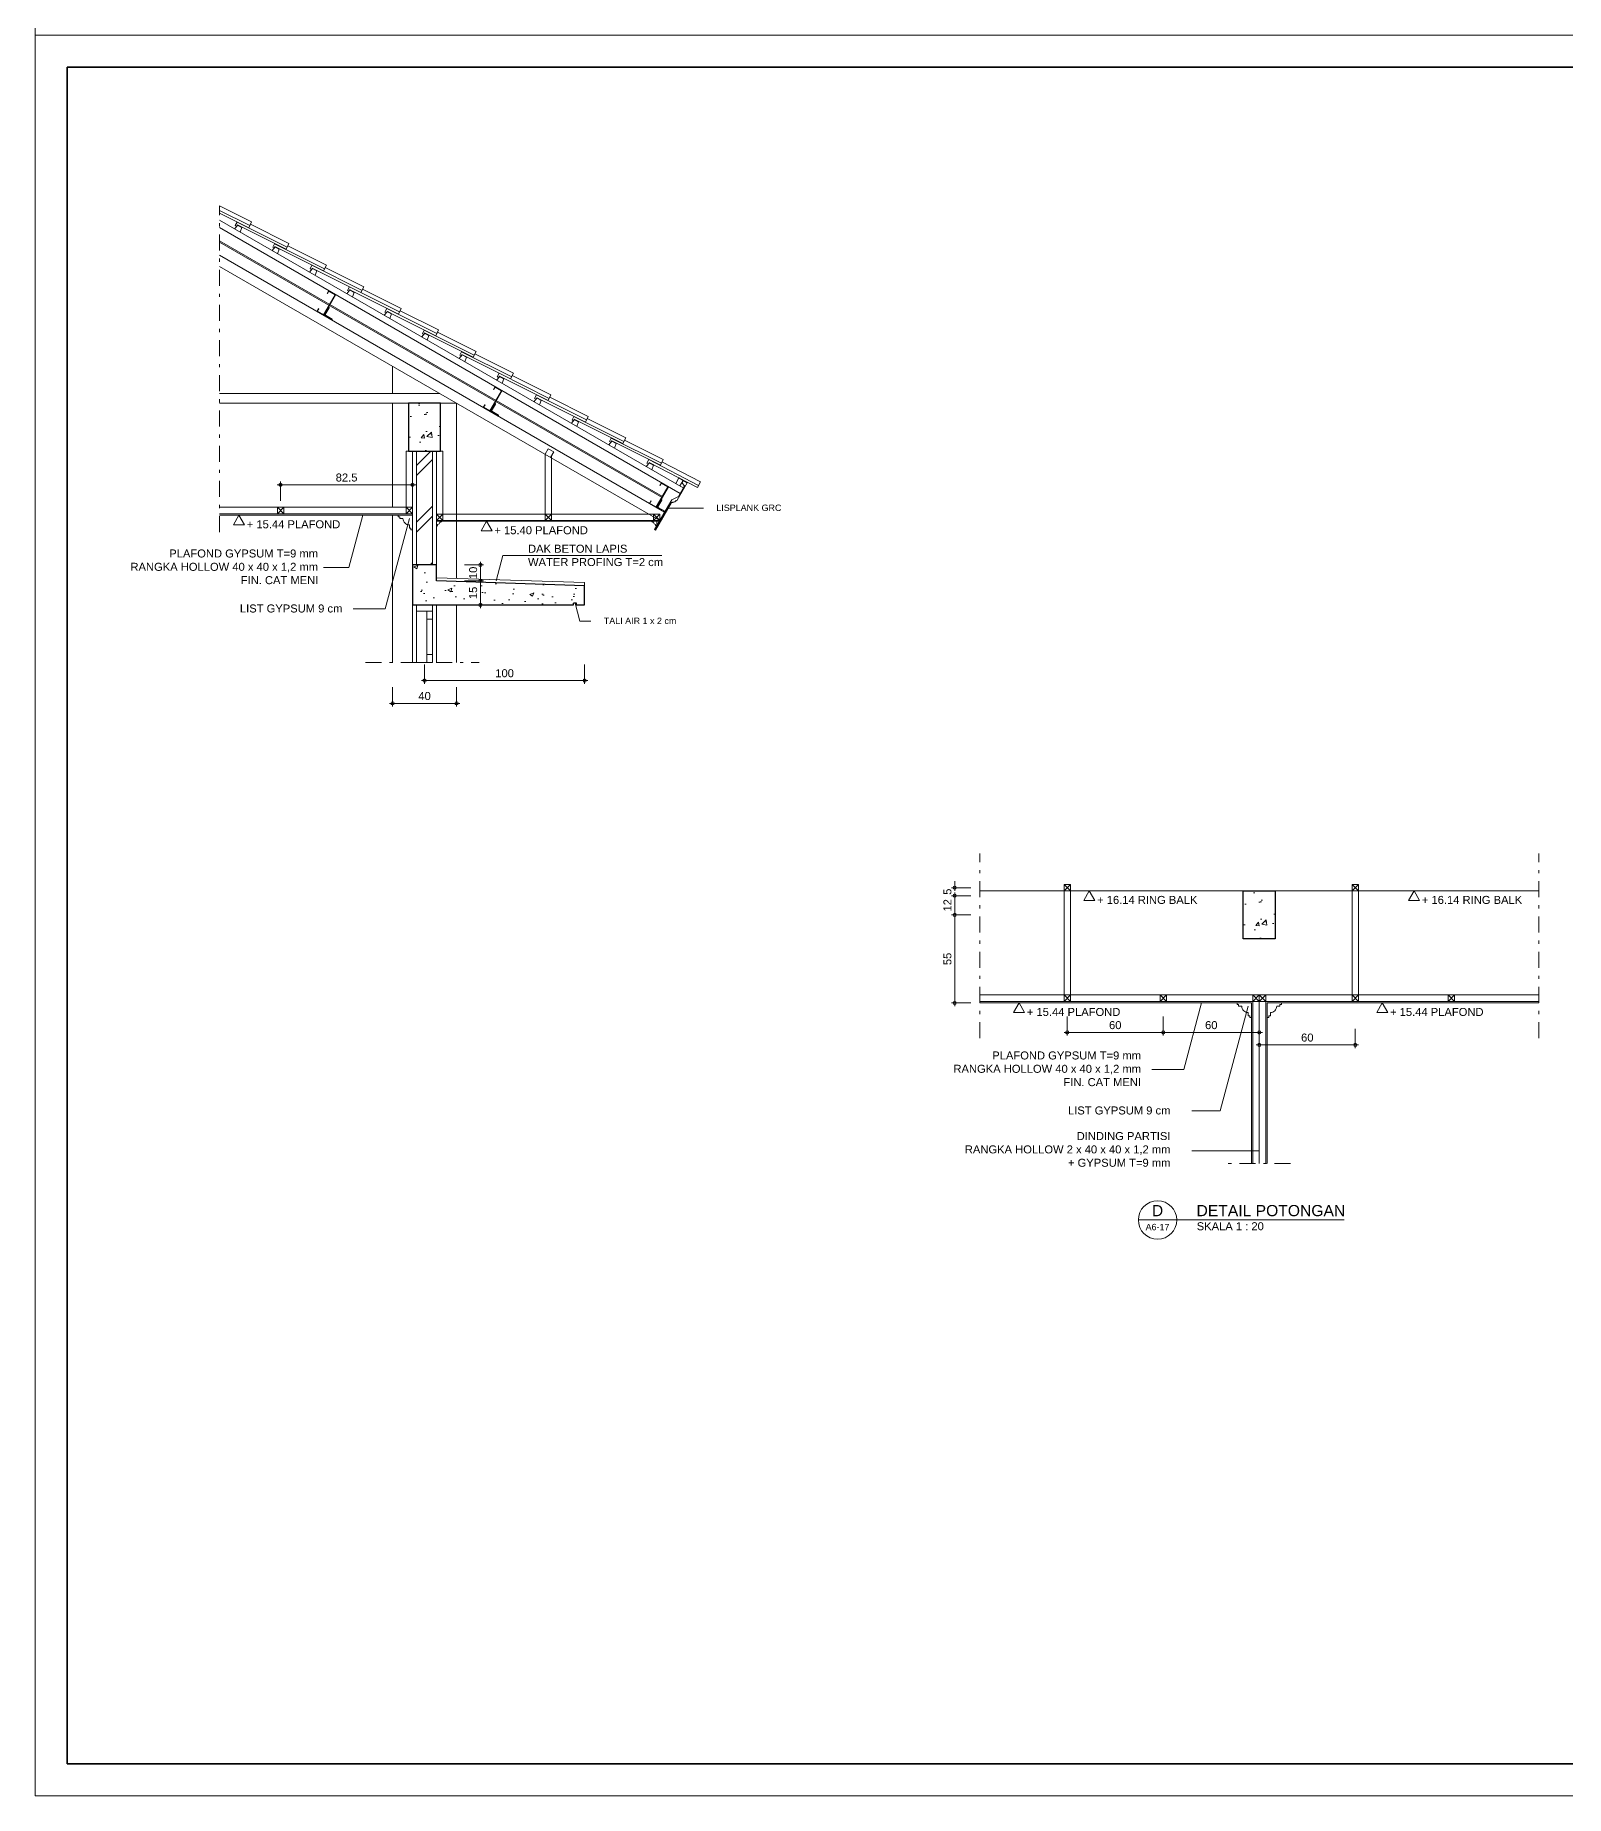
# Model space of a CAD drawing. Header units: millimetres. Extents: x -11 to 1625, y -267 to 180.
# Drawn here: x 561.7 to 609.6, y -127.7 to -72.7 of the extents above; entities that cross this region are included whole.
import ezdxf
from ezdxf.enums import TextEntityAlignment as Align

# ---------------------------------------------------------------- set-up
doc = ezdxf.new("R2010")
doc.units = ezdxf.units.MM
doc.linetypes.add('DASHDOT', pattern=[1, 0.5, -0.25, 0, -0.25])
for name, color, linetype, lineweight in [('ars', 11, 'Continuous', 5), ('blk', 1, 'Continuous', 30), ('GEN', 11, 'Continuous', 5), ('GRS KOP', 1, 'Continuous', 35), ('kap', 71, 'Continuous', 15), ('kop', 7, 'Continuous', 20), ('kus', 63, 'Continuous', 15), ('lan', 7, 'Continuous', 15), ('not', 7, 'Continuous', 20), ('PARTISI', 190, 'Continuous', 9), ('pla', 213, 'Continuous', 15), ('tem', 5, 'Continuous', 20), ('u', 6, 'Continuous', 20)]:
    doc.layers.add(name, color=color, linetype=linetype, lineweight=lineweight)
doc.styles.add('BARU', font='complex.shx')
doc.styles.add('S', font='SIMPLEX', dxfattribs={"width": 1.1})
doc.styles.get("Standard").update_dxf_attribs({"font": 'ARIALUNI.TTF'})
doc.dimstyles.new('SK-20', dxfattribs={"dimtxt": 0.25, "dimasz": 0.1, "dimexe": 0.1, "dimexo": 0, "dimgap": 0.1, "dimtad": 1, "dimdec": 0, "dimlfac": 20, "dimzin": 12, "dimdsep": 46, "dimtxsty": 'Standard', "dimblk": 'BULAT', "dimcen": 0.1, "dimdle": 0.1, "dimclrd": 256, "dimclre": 256, "dimclrt": 256, "dimadec": 0, "dimazin": 3, "dimtfac": 1, "dimtdec": 0, "dimtix": 1, "dimtofl": 0, "dimtmove": 0, "dimatfit": 3, "dimldrblk": 'BULAT', "dimfxl": 0, "dimtolj": 1, "dimtzin": 0, "dimlwd": -1, "dimlwe": -1, "dimarcsym": 0})

# ---------------------------------------------------------------- blocks, each defined once
blk = doc.blocks.new('kop')
at = {"layer": 'GRS KOP'}
blk.add_lwpolyline([(1, 54), (83, 54), (83, 1), (1, 1)], close=True, dxfattribs=at)
at = {"layer": 'kop', "color": 7}
for p, q in [((84, 55), (0, 55)), ((0, 55), (0, 0)), ((0, 0), (84, 0))]:
    blk.add_line(p, q, dxfattribs=at)
at = {"layer": 'kop', "style": 'BARU', "flags": 4}
for p, height in [((73.8, 5.4), 0.35), ((73.8, 4.9), 0.35), ((80.303, 5.382), 0.25), ((80.303, 4.882), 0.25), ((73.8, 4.4), 0.35), ((80.303, 4.382), 0.25)]:
    blk.add_attdef('-', p, '', height=height, dxfattribs=at)
at = {"layer": 'kop', "flags": 4}
for tag, p in [('AR-00', (78.057, 2.648)), ('00', (81.238, 2.647))]:
    blk.add_attdef(tag, text='', height=0.35, dxfattribs=at).set_placement(p, align=Align.MIDDLE)
blk = doc.blocks.new('PEILA')
blk.add_lwpolyline([(-0.188, -0.325), (0.188, -0.325), (0, 0)], close=True)
at = {"style": 'S', "width": 1.1, "flags": 4}
blk.add_attdef('CAT', (0.265, -0.289), '', height=0.2, dxfattribs=at)
blk = doc.blocks.new('BULAT')
for p, q in [((-1, 0), (1, 0)), ((0, -1), (0, 1))]:
    blk.add_line(p, q)
blk.add_circle((0, 0), 0.5)
blk = doc.blocks.new('*D2888')
at = {"layer": 'Defpoints', "color": 0, "ltscale": 0.15}
for p in [(573.902, -92.397), (578.902, -92.397), (573.902, -92.897)]:
    blk.add_point(p, dxfattribs=at)
at = {"layer": 'u', "ltscale": 0.15}
for p, q in [((573.902, -92.397), (573.902, -92.997)), ((578.902, -92.397), (578.902, -92.997)), ((578.802, -92.897), (574.002, -92.897))]:
    blk.add_line(p, q, dxfattribs=at)
at = {"layer": 'u', "ltscale": 0.15, "xscale": 0.1, "yscale": 0.1, "zscale": 0.1, "rotation": 180}
blk.add_blockref('BULAT', (573.902, -92.897), dxfattribs=at)
at = {"layer": 'u', "ltscale": 0.15, "xscale": 0.1, "yscale": 0.1, "zscale": 0.1}
blk.add_blockref('BULAT', (578.902, -92.897), dxfattribs=at)
at = {"layer": 'u', "ltscale": 0.15, "insert": (576.402, -92.669), "char_height": 0.25, "attachment_point": 5}
blk.add_mtext('\\A1;100', dxfattribs=at)
blk = doc.blocks.new('*D2889')
at = {"layer": 'Defpoints', "color": 0, "ltscale": 0.15}
for p in [(572.902, -93.108), (574.902, -93.108), (574.902, -93.608)]:
    blk.add_point(p, dxfattribs=at)
at = {"layer": 'u', "ltscale": 0.15}
for p, q in [((572.902, -93.108), (572.902, -93.708)), ((574.902, -93.108), (574.902, -93.708)), ((573.002, -93.608), (574.802, -93.608))]:
    blk.add_line(p, q, dxfattribs=at)
at = {"layer": 'u', "ltscale": 0.15, "xscale": 0.1, "yscale": 0.1, "zscale": 0.1, "rotation": 180}
blk.add_blockref('BULAT', (572.902, -93.608), dxfattribs=at)
at = {"layer": 'u', "ltscale": 0.15, "xscale": 0.1, "yscale": 0.1, "zscale": 0.1}
blk.add_blockref('BULAT', (574.902, -93.608), dxfattribs=at)
at = {"layer": 'u', "ltscale": 0.15, "insert": (573.902, -93.38), "char_height": 0.25, "attachment_point": 5}
blk.add_mtext('\\A1;40', dxfattribs=at)
blk = doc.blocks.new('*D2890')
at = {"layer": 'Defpoints', "color": 0, "ltscale": 0.15}
for p in [(575.148, -89.283), (575.148, -89.783), (575.648, -89.783)]:
    blk.add_point(p, dxfattribs=at)
at = {"layer": 'u', "ltscale": 0.15}
for p, q in [((575.148, -89.283), (575.748, -89.283)), ((575.648, -89.383), (575.648, -89.683)), ((575.148, -89.783), (575.748, -89.783))]:
    blk.add_line(p, q, dxfattribs=at)
at = {"layer": 'u', "ltscale": 0.15, "xscale": 0.1, "yscale": 0.1, "zscale": 0.1}
for p, rotation in [((575.648, -89.283), 90), ((575.648, -89.783), 270)]:
    blk.add_blockref('BULAT', p, dxfattribs=dict(at, rotation=rotation))
at = {"layer": 'u', "ltscale": 0.15, "insert": (575.42, -89.533), "char_height": 0.25, "attachment_point": 5, "rotation": 90}
blk.add_mtext('\\A1;10', dxfattribs=at)
blk = doc.blocks.new('*D2891')
at = {"layer": 'Defpoints', "color": 0, "ltscale": 0.15}
for p in [(575.148, -89.783), (575.148, -90.533), (575.648, -90.533)]:
    blk.add_point(p, dxfattribs=at)
at = {"layer": 'u', "ltscale": 0.15}
for p, q in [((575.148, -89.783), (575.748, -89.783)), ((575.648, -89.883), (575.648, -90.433)), ((575.148, -90.533), (575.748, -90.533))]:
    blk.add_line(p, q, dxfattribs=at)
at = {"layer": 'u', "ltscale": 0.15, "xscale": 0.1, "yscale": 0.1, "zscale": 0.1}
for p, rotation in [((575.648, -89.783), 90), ((575.648, -90.533), 270)]:
    blk.add_blockref('BULAT', p, dxfattribs=dict(at, rotation=rotation))
at = {"layer": 'u', "ltscale": 0.15, "insert": (575.42, -90.158), "char_height": 0.25, "attachment_point": 5, "rotation": 90}
blk.add_mtext('\\A1;15', dxfattribs=at)
blk = doc.blocks.new('*D2899')
at = {"layer": 'Defpoints', "color": 0, "ltscale": 0.15}
for p in [(596.979, -103.389), (599.979, -103.389), (596.979, -103.889)]:
    blk.add_point(p, dxfattribs=at)
at = {"layer": 'u', "ltscale": 0.15}
for p, q in [((596.979, -103.389), (596.979, -103.989)), ((599.979, -103.389), (599.979, -103.989)), ((599.879, -103.889), (597.079, -103.889))]:
    blk.add_line(p, q, dxfattribs=at)
at = {"layer": 'u', "ltscale": 0.15, "xscale": 0.1, "yscale": 0.1, "zscale": 0.1, "rotation": 180}
blk.add_blockref('BULAT', (596.979, -103.889), dxfattribs=at)
at = {"layer": 'u', "ltscale": 0.15, "xscale": 0.1, "yscale": 0.1, "zscale": 0.1}
blk.add_blockref('BULAT', (599.979, -103.889), dxfattribs=at)
at = {"layer": 'u', "ltscale": 0.15, "insert": (598.479, -103.662), "char_height": 0.25, "attachment_point": 5}
blk.add_mtext('\\A1;60', dxfattribs=at)
blk = doc.blocks.new('Ndtpd')
blk.add_line((0.747, 0), (-0.747, 0))
blk.add_circle((0, 0), 0.747)
at = {"flags": 4}
for tag, height, p in [('NO', 0.5, (0, 0.148)), ('NOLBR', 0.3, (0, -0.398))]:
    blk.add_attdef(tag, text='', height=height, dxfattribs=at).set_placement(p, align=Align.CENTER)
for tag, p, height in [('NDTPD', (1.516, 0.148), 0.5), ('SKALA', (1.523, -0.398), 0.3)]:
    blk.add_attdef(tag, p, '', height=height, dxfattribs=at)
blk = doc.blocks.new('*D2900')
at = {"layer": 'Defpoints', "color": 0, "ltscale": 0.15}
for p in [(593.979, -103.389), (596.979, -103.389), (593.979, -103.889)]:
    blk.add_point(p, dxfattribs=at)
at = {"layer": 'u', "ltscale": 0.15}
for p, q in [((593.979, -103.389), (593.979, -103.989)), ((596.979, -103.389), (596.979, -103.989)), ((596.879, -103.889), (594.079, -103.889))]:
    blk.add_line(p, q, dxfattribs=at)
at = {"layer": 'u', "ltscale": 0.15, "xscale": 0.1, "yscale": 0.1, "zscale": 0.1, "rotation": 180}
blk.add_blockref('BULAT', (593.979, -103.889), dxfattribs=at)
at = {"layer": 'u', "ltscale": 0.15, "xscale": 0.1, "yscale": 0.1, "zscale": 0.1}
blk.add_blockref('BULAT', (596.979, -103.889), dxfattribs=at)
at = {"layer": 'u', "ltscale": 0.15, "insert": (595.479, -103.662), "char_height": 0.25, "attachment_point": 5}
blk.add_mtext('\\A1;60', dxfattribs=at)
blk = doc.blocks.new('*D2901')
at = {"layer": 'Defpoints', "color": 0, "ltscale": 0.15}
for p in [(599.979, -103.778), (602.979, -103.778), (602.979, -104.278)]:
    blk.add_point(p, dxfattribs=at)
at = {"layer": 'u', "ltscale": 0.15}
for p, q in [((599.979, -103.778), (599.979, -104.378)), ((602.979, -103.778), (602.979, -104.378)), ((600.079, -104.278), (602.879, -104.278))]:
    blk.add_line(p, q, dxfattribs=at)
at = {"layer": 'u', "ltscale": 0.15, "xscale": 0.1, "yscale": 0.1, "zscale": 0.1, "rotation": 180}
blk.add_blockref('BULAT', (599.979, -104.278), dxfattribs=at)
at = {"layer": 'u', "ltscale": 0.15, "xscale": 0.1, "yscale": 0.1, "zscale": 0.1}
blk.add_blockref('BULAT', (602.979, -104.278), dxfattribs=at)
at = {"layer": 'u', "ltscale": 0.15, "insert": (601.479, -104.051), "char_height": 0.25, "attachment_point": 5}
blk.add_mtext('\\A1;60', dxfattribs=at)
blk = doc.blocks.new('*D2902')
at = {"layer": 'Defpoints', "color": 0, "ltscale": 0.15}
for p in [(590.963, -99.368), (590.463, -99.618), (590.963, -99.618)]:
    blk.add_point(p, dxfattribs=at)
at = {"layer": 'u', "ltscale": 0.15}
for p, q in [((590.963, -99.368), (590.363, -99.368)), ((590.463, -99.268), (590.463, -99.168)), ((590.963, -99.618), (590.363, -99.618)), ((590.463, -99.718), (590.463, -99.818))]:
    blk.add_line(p, q, dxfattribs=at)
at = {"layer": 'u', "ltscale": 0.15, "xscale": 0.1, "yscale": 0.1, "zscale": 0.1}
for p, rotation in [((590.463, -99.368), 270), ((590.463, -99.618), 90)]:
    blk.add_blockref('BULAT', p, dxfattribs=dict(at, rotation=rotation))
at = {"layer": 'u', "ltscale": 0.15, "insert": (590.236, -99.493), "char_height": 0.25, "attachment_point": 5, "rotation": 90}
blk.add_mtext('\\A1;5', dxfattribs=at)
blk = doc.blocks.new('*D2903')
at = {"layer": 'Defpoints', "color": 0, "ltscale": 0.15}
for p in [(590.963, -99.618), (590.463, -100.218), (590.963, -100.218)]:
    blk.add_point(p, dxfattribs=at)
at = {"layer": 'u', "ltscale": 0.15}
for p, q in [((590.963, -99.618), (590.363, -99.618)), ((590.463, -99.718), (590.463, -100.118)), ((590.963, -100.218), (590.363, -100.218))]:
    blk.add_line(p, q, dxfattribs=at)
at = {"layer": 'u', "ltscale": 0.15, "xscale": 0.1, "yscale": 0.1, "zscale": 0.1}
for p, rotation in [((590.463, -99.618), 90), ((590.463, -100.218), 270)]:
    blk.add_blockref('BULAT', p, dxfattribs=dict(at, rotation=rotation))
at = {"layer": 'u', "ltscale": 0.15, "insert": (590.237, -99.918), "char_height": 0.25, "attachment_point": 5, "rotation": 90}
blk.add_mtext('\\A1;12', dxfattribs=at)
blk = doc.blocks.new('*D2904')
at = {"layer": 'Defpoints', "color": 0, "ltscale": 0.15}
for p in [(590.963, -100.218), (590.463, -102.968), (590.963, -102.968)]:
    blk.add_point(p, dxfattribs=at)
at = {"layer": 'u', "ltscale": 0.15}
for p, q in [((590.963, -100.218), (590.363, -100.218)), ((590.463, -100.318), (590.463, -102.868)), ((590.963, -102.968), (590.363, -102.968))]:
    blk.add_line(p, q, dxfattribs=at)
at = {"layer": 'u', "ltscale": 0.15, "xscale": 0.1, "yscale": 0.1, "zscale": 0.1}
for p, rotation in [((590.463, -100.218), 90), ((590.463, -102.968), 270)]:
    blk.add_blockref('BULAT', p, dxfattribs=dict(at, rotation=rotation))
at = {"layer": 'u', "ltscale": 0.15, "insert": (590.236, -101.593), "char_height": 0.25, "attachment_point": 5, "rotation": 90}
blk.add_mtext('\\A1;55', dxfattribs=at)
blk = doc.blocks.new('*D2913')
at = {"layer": 'Defpoints', "color": 0, "ltscale": 0.15}
for p in [(569.402, -86.783), (569.402, -87.283), (573.527, -87.283)]:
    blk.add_point(p, dxfattribs=at)
at = {"layer": 'u', "ltscale": 0.15}
for p, q in [((569.402, -87.283), (569.402, -86.683)), ((573.427, -86.783), (569.502, -86.783)), ((573.527, -87.283), (573.527, -86.683))]:
    blk.add_line(p, q, dxfattribs=at)
at = {"layer": 'u', "ltscale": 0.15, "xscale": 0.1, "yscale": 0.1, "zscale": 0.1, "rotation": 180}
blk.add_blockref('BULAT', (569.402, -86.783), dxfattribs=at)
at = {"layer": 'u', "ltscale": 0.15, "xscale": 0.1, "yscale": 0.1, "zscale": 0.1}
blk.add_blockref('BULAT', (573.527, -86.783), dxfattribs=at)
at = {"layer": 'u', "ltscale": 0.15, "insert": (571.465, -86.555), "char_height": 0.25, "attachment_point": 5}
blk.add_mtext('\\A1;82.5', dxfattribs=at)

msp = doc.modelspace()

# ---------------------------------------------------------------- hatches: boundary and pattern name
at = {"layer": 'ars'}
h = msp.add_hatch(dxfattribs=at)
h.set_pattern_fill('TEMBOK', color=256, scale=1.25)
h.set_pattern_definition([(45, (503.9234, -352.1279), (-0.8838835, 0.8838835), []), (45, (504.2359, -352.1279), (-0.8838835, 0.8838835), [])])
h.paths.add_polyline_path([(573.6523321, -89.2828457), (574.1523321, -89.2828457), (574.1523321, -85.7328457), (573.6523321, -85.7328457)])
at = {"layer": 'lan'}
h = msp.add_hatch(dxfattribs=at)
h.set_pattern_fill('AR-CONC', color=256, scale=0.007)
h.set_pattern_definition([(50, (163.704, -242.8614), (1.2752927, -0.1115736), [0.13335, -1.46685]), (355, (163.704, -242.8614), (-0.246704, 1.337398), [0.10668, -1.173484]), (100.45144, (163.8103, -242.8707), (1.0285887, 1.2258243), [0.11333, -1.2466317]), (46.1842, (163.704, -242.5058), (1.8975533, -0.2942963), [0.200025, -2.200275]), (96.63556, (163.8621, -242.5303), (1.661829, 1.731983), [0.169995, -1.869949]), (351.18415, (163.704, -242.5058), (1.661829, 1.731983), [0.16002, -1.760218]), (21, (163.8818, -242.5947), (1.0613007, -0.7158564), [0.13335, -1.46685]), (326, (163.8818, -242.5947), (0.4326142, 1.2893158), [0.10668, -1.17348]), (71.45144, (163.9702, -242.6544), (1.493915, 0.5734594), [0.11333, -1.2466296]), (37.5, (163.704, -242.8614), (0.0216202, 0.59188527), [0, -1.159256, 0, -1.19126, 0, -1.177925]), (7.5, (163.704, -242.8614), (0.4677376, 0.701264), [0, -0.679196, 0, -1.132586, 0, -0.448945]), (327.5, (163.3075, -242.8614), (0.94913417, -0.0401012), [0, -0.4445, 0, -1.38684, 0, -1.84023]), (317.5, (163.1297, -242.8614), (1.0369043, 0.1779854), [0, -0.57785, 0, -0.921004, 0, -1.30683])])
h.paths.add_polyline_path([(574.4023321, -84.2328457), (573.4023321, -84.2328457), (573.4023321, -85.7328457), (574.4023321, -85.7328457)])
h = msp.add_hatch(dxfattribs=at)
h.set_pattern_fill('AR-CONC', color=256, scale=0.007)
h.set_pattern_definition([(50, (244.1878, -155.3283), (1.2752927, -0.1115736), [0.13335, -1.46685]), (355, (244.1878, -155.3283), (-0.246704, 1.337398), [0.10668, -1.173484]), (100.45144, (244.2941, -155.3376), (1.0285887, 1.2258243), [0.11333, -1.2466317]), (46.1842, (244.1878, -154.9727), (1.897553, -0.294296), [0.200025, -2.200275]), (96.63556, (244.346, -154.9972), (1.661829, 1.731983), [0.169995, -1.869949]), (351.18415, (244.1878, -154.9727), (1.661829, 1.731983), [0.16002, -1.760218]), (21, (244.3656, -155.0616), (1.0613007, -0.7158564), [0.13335, -1.46685]), (326, (244.3656, -155.0616), (0.432614, 1.289316), [0.10668, -1.17348]), (71.45144, (244.454, -155.1212), (1.493915, 0.5734594), [0.11333, -1.2466296]), (37.5, (244.1878, -155.3283), (0.0216202, 0.5918853), [0, -1.159256, 0, -1.19126, 0, -1.177925]), (7.5, (244.1878, -155.3283), (0.4677376, 0.701264), [0, -0.679196, 0, -1.132586, 0, -0.448945]), (327.5, (243.7913, -155.3283), (0.94913417, -0.0401012), [0, -0.4445, 0, -1.38684, 0, -1.84023]), (317.5, (243.6135, -155.3283), (1.0369043, 0.1779854), [0, -0.57785, 0, -0.921004, 0, -1.30683])])
h.paths.add_polyline_path([(574.2773321, -89.7828457), (574.2773321, -89.2828457), (573.5273321, -89.2828457), (573.5273321, -90.5328457), (578.9023321, -90.5328457), (578.9023321, -89.9328457)])
h.paths.add_polyline_path([(575.6796716, -90.4266042), (575.6796716, -89.9131322), (575.1644942, -89.9131322), (575.1644942, -90.4266042)], flags=24)
h = msp.add_hatch(dxfattribs=at)
h.set_pattern_fill('AR-CONC', color=256, scale=0.007)
h.set_pattern_definition([(50, (189.7804, -258.0962), (1.2752927, -0.1115736), [0.13335, -1.46685]), (355, (189.7804, -258.0962), (-0.246704, 1.337398), [0.10668, -1.173484]), (100.45144, (189.8867, -258.1055), (1.0285887, 1.2258243), [0.11333, -1.2466317]), (46.1842, (189.7804, -257.7406), (1.8975533, -0.2942963), [0.200025, -2.200275]), (96.63556, (189.9386, -257.7652), (1.661829, 1.731983), [0.169995, -1.869949]), (351.18415, (189.7804, -257.7406), (1.661829, 1.731983), [0.16002, -1.760218]), (21, (189.9582, -257.8295), (1.0613007, -0.7158564), [0.13335, -1.46685]), (326, (189.9582, -257.8295), (0.4326142, 1.2893158), [0.10668, -1.17348]), (71.45144, (190.0467, -257.8892), (1.493915, 0.5734594), [0.11333, -1.2466296]), (37.5, (189.78044, -258.09623), (0.0216202, 0.59188527), [0, -1.159256, 0, -1.19126, 0, -1.177925]), (7.5, (189.78044, -258.0962), (0.4677376, 0.701264), [0, -0.679196, 0, -1.132586, 0, -0.448945]), (327.5, (189.38394, -258.09623), (0.94913417, -0.0401012), [0, -0.4445, 0, -1.38684, 0, -1.84023]), (317.5, (189.20614, -258.0962), (1.0369043, 0.1779854), [0, -0.57785, 0, -0.921004, 0, -1.30683])])
h.paths.add_polyline_path([(600.4787627, -99.4676765), (599.4787627, -99.4676765), (599.4787627, -100.9676765), (600.4787627, -100.9676765)])

# ---------------------------------------------------------------- linework, layer by layer
at = {"layer": 'ars'}
for p, q in [((567.4995003, -79.1563019), (581.3400245, -87.1471322)), ((567.4995003, -79.2024899), (581.3200245, -87.1817732)), ((573.5273321, -87.7328457), (567.4995003, -87.7328457)), ((569.3023321, -87.6828457), (569.5023321, -87.4828457)), ((569.3023321, -87.4828457), (569.5023321, -87.6828457)), ((573.3273321, -87.6828457), (573.5273321, -87.4828457)), ((573.3273321, -87.4828457), (573.5273321, -87.6828457)), ((574.2773321, -87.8990199), (574.4773321, -87.6990199)), ((574.2773321, -87.6990199), (574.4773321, -87.8990199)), ((581.2407851, -87.9190199), (574.2773321, -87.9190199)), ((577.6648321, -87.8990199), (577.8648321, -87.6990199)), ((577.6648321, -87.6990199), (577.8648321, -87.8990199)), ((581.0523321, -87.8990199), (581.2523321, -87.6990199)), ((581.0523321, -87.6990199), (581.2523321, -87.8990199)), ((578.9023321, -89.8327931), (574.2773321, -89.6827931)), ((578.9023321, -89.9328457), (578.9023321, -89.8327931)), ((593.8787627, -99.4676765), (594.0787627, -99.2676765)), ((593.8787627, -99.2676765), (594.0787627, -99.4676765)), ((602.8787627, -99.4676765), (603.0787627, -99.2676765)), ((602.8787627, -99.2676765), (603.0787627, -99.4676765)), ((593.8787627, -102.9176765), (594.0787627, -102.7176765)), ((593.8787627, -102.7176765), (594.0787627, -102.9176765)), ((596.8787627, -102.9176765), (597.0787627, -102.7176765)), ((596.8787627, -102.7176765), (597.0787627, -102.9176765)), ((599.7787627, -102.9176765), (599.9787627, -102.7176765)), ((599.7787627, -102.7176765), (599.9787627, -102.9176765)), ((600.1787627, -102.9176765), (599.9787627, -102.7176765)), ((600.1787627, -102.7176765), (599.9787627, -102.9176765)), ((602.8787627, -102.9176765), (603.0787627, -102.7176765)), ((602.8787627, -102.7176765), (603.0787627, -102.9176765)), ((605.8787627, -102.9176765), (606.0787627, -102.7176765)), ((605.8787627, -102.7176765), (606.0787627, -102.9176765)), ((599.7337627, -102.9676765), (591.2436841, -102.9676765)), ((599.7337627, -102.9676765), (599.7337627, -107.9784526)), ((600.2237627, -102.9676765), (600.2237627, -107.9784526)), ((608.7138414, -102.9676765), (600.2237627, -102.9676765))]:
    msp.add_line(p, q, dxfattribs=at)
for points in [[(567.9688886, -78.7864445), (568.0655392, -78.6690407), (568.195443, -78.7440407), (568.1420937, -78.8864445)], [(569.1378045, -79.4613185), (569.2344552, -79.3439146), (569.364359, -79.4189146), (569.3110096, -79.5613185)], [(570.3067205, -80.1361924), (570.4033712, -80.0187886), (570.533275, -80.0937886), (570.4799256, -80.2361924)], [(571.4756365, -80.8110664), (571.5722871, -80.6936626), (571.7021909, -80.7686626), (571.6488416, -80.9110664)], [(572.6445525, -81.4859403), (572.7412031, -81.3685365), (572.8711069, -81.4435365), (572.8177575, -81.5859403)], [(573.8134684, -82.1608143), (573.9101191, -82.0434105), (574.0400229, -82.1184105), (573.9866735, -82.2608143)], [(574.9823844, -82.8356882), (575.079035, -82.7182844), (575.2089389, -82.7932844), (575.1555895, -82.9356882)], [(576.1513004, -83.5105622), (576.247951, -83.3931584), (576.3778548, -83.4681584), (576.3245055, -83.6105622)], [(577.3202164, -84.1854361), (577.416867, -84.0680323), (577.5467708, -84.1430323), (577.4934214, -84.2854361)], [(578.4891323, -84.8603101), (578.585783, -84.7429063), (578.7156868, -84.8179063), (578.6623374, -84.9603101)], [(579.6580483, -85.535184), (579.7546989, -85.4177802), (579.8846027, -85.4927802), (579.8312534, -85.635184)], [(580.8269643, -86.210058), (580.9236149, -86.0926542), (581.0535187, -86.1676542), (581.0001694, -86.310058)]]:
    msp.add_lwpolyline(points, dxfattribs=at)
for points in [[(570.9002196, -81.2294046), (570.91321, -81.2369046, -0.4142135624), (570.9187004, -81.257395), (570.7987004, -81.4652411, 0.4142135624), (570.8041908, -81.4857315), (571.0120369, -81.6057315, -0.4142135624), (571.0175272, -81.6262219), (571.0100272, -81.6392123), (570.7502196, -81.4892123)], [(576.096372, -84.2294046), (576.1093624, -84.2369046, -0.4142135624), (576.1148528, -84.257395), (575.9948528, -84.4652411, 0.4142135624), (576.0003432, -84.4857315), (576.2081893, -84.6057315, -0.4142135624), (576.2136797, -84.6262219), (576.2061797, -84.6392123), (575.946372, -84.4892123)], [(581.120143, -88.1979781), (581.620143, -87.3319527, 0.4142135624), (581.6542936, -87.3228021, 0.296440068), (581.7605853, -87.2686996), (581.7822359, -87.2811996), (581.7947359, -87.2595489), (582.1072359, -86.7182831), (581.9773321, -86.6432831), (581.9453225, -86.7287253), (582.0230853, -86.8140362), (581.8317391, -87.1454575), (581.6273321, -87.2495008), (581.0898321, -88.1804781)], [(581.2925245, -87.2294046), (581.3055148, -87.2369046, -0.4142135624), (581.3110052, -87.257395), (581.1910052, -87.4652411, 0.4142135624), (581.1964956, -87.4857315), (581.4043417, -87.6057315, -0.4142135624), (581.4098321, -87.6262219), (581.4023321, -87.6392123), (581.1425245, -87.4892123)]]:
    msp.add_lwpolyline(points, format="xyb", close=True, dxfattribs=at)
msp.add_lwpolyline([(573.6523321, -89.2828457), (573.6523321, -85.7328457), (574.1523321, -85.7328457), (574.1523321, -89.2828457)], close=True, dxfattribs=at)
at = {"layer": 'blk'}
for p, q in [((574.2773321, -89.2828457), (573.5273321, -89.2828457)), ((573.5273321, -89.2828457), (573.5273321, -90.5328457)), ((574.2773321, -89.7828457), (574.2773321, -89.2828457)), ((578.9023321, -89.9328457), (574.2773321, -89.7828457)), ((578.9023321, -90.5328457), (578.9023321, -89.9328457)), ((573.5273321, -90.5328457), (578.5523321, -90.5328457)), ((578.6523321, -90.4828457), (578.5523321, -90.4828457)), ((578.5523321, -90.5328457), (578.5523321, -90.4828457)), ((578.6523321, -90.5328457), (578.6523321, -90.4828457)), ((578.6523321, -90.5328457), (578.9023321, -90.5328457))]:
    msp.add_line(p, q, dxfattribs=at)
for points in [[(573.4023321, -85.7328457), (574.4023321, -85.7328457), (574.4023321, -84.2328457), (573.4023321, -84.2328457)], [(600.4787627, -100.9676765), (599.4787627, -100.9676765), (599.4787627, -99.4676765), (600.4787627, -99.4676765)]]:
    msp.add_lwpolyline(points, close=True, dxfattribs=at)
at = {"layer": 'GEN', "color": 11}
for p, q in [((568.4409313, -78.6820344), (567.4995003, -78.2107874)), ((569.6098473, -79.3569084), (568.0449532, -78.5735779)), ((570.7787633, -80.0317823), (569.2138692, -79.2484519)), ((571.9476793, -80.7066563), (570.3827852, -79.9233258)), ((573.1165952, -81.3815302), (571.5517012, -80.5981998)), ((574.2855112, -82.0564042), (572.7206171, -81.2730738)), ((575.4544272, -82.7312781), (573.8895331, -81.9479477)), ((576.6233431, -83.4061521), (575.0584491, -82.6228217)), ((577.7922591, -84.0810261), (576.227365, -83.2976956)), ((578.9611751, -84.7559), (577.396281, -83.9725696)), ((580.1316204, -85.4281252), (578.5667263, -84.6447947)), ((581.300865, -86.1024298), (579.7359709, -85.3190994)), ((582.4591578, -86.8021981), (580.9069136, -85.9940906))]:
    msp.add_line(p, q, dxfattribs=at)
for points in [[(567.4995003, -78.0710016), (568.4968835, -78.5702563), (568.40736, -78.7491013), (567.4995003, -78.2946589)], [(568.4609568, -78.6420287), (569.6657995, -79.2451302), (569.576276, -79.4239753), (568.0560932, -78.6630257), (568.0337123, -78.707737), (567.9890011, -78.6853561), (568.0449532, -78.5735779)], [(569.6298727, -79.3169027), (570.8347155, -79.9200042), (570.745192, -80.0988492), (569.2250092, -79.3378996), (569.2026283, -79.3826109), (569.157917, -79.36023), (569.2138692, -79.2484519)], [(570.7987887, -79.9917766), (572.0036314, -80.5948781), (571.914108, -80.7737232), (570.3939251, -80.0127736), (570.3715443, -80.0574849), (570.326833, -80.035104), (570.3827852, -79.9233258)], [(571.9677047, -80.6666506), (573.1725474, -81.2697521), (573.0830239, -81.4485971), (571.5628411, -80.6876476), (571.5404602, -80.7323588), (571.495749, -80.7099779), (571.5517012, -80.5981998)], [(573.1366207, -81.3415245), (574.3414634, -81.944626), (574.2519399, -82.1234711), (572.7317571, -81.3625215), (572.7093762, -81.4072328), (572.664665, -81.3848519), (572.7206171, -81.2730738)], [(574.3055366, -82.0163985), (575.5103793, -82.6195), (575.4208559, -82.798345), (573.9006731, -82.0373955), (573.8782922, -82.0821067), (573.8335809, -82.0597259), (573.8895331, -81.9479477)], [(575.4744526, -82.6912724), (576.6792953, -83.2943739), (576.5897718, -83.473219), (575.069589, -82.7122694), (575.0472082, -82.7569807), (575.0024969, -82.7345998), (575.0584491, -82.6228217)], [(576.6433686, -83.3661464), (577.8482113, -83.9692479), (577.7586878, -84.1480929), (576.238505, -83.3871434), (576.2161241, -83.4318546), (576.1714129, -83.4094738), (576.227365, -83.2976956)], [(577.8122845, -84.0410204), (579.0171273, -84.6441219), (578.9276038, -84.8229669), (577.407421, -84.0620173), (577.3850401, -84.1067286), (577.3403288, -84.0843477), (577.396281, -83.9725696)], [(578.9826949, -84.713228), (580.1875725, -85.316347), (580.098049, -85.495192), (578.5778662, -84.7342425), (578.5554854, -84.7789537), (578.5107741, -84.7565729), (578.5667263, -84.6447947)], [(580.1519395, -85.3875327), (581.3568172, -85.9906517), (581.2672937, -86.1694967), (579.7471109, -85.4085471), (579.72473, -85.4532584), (579.6800188, -85.4308775), (579.7359709, -85.3190994)], [(581.3184046, -86.0673902), (582.5168798, -86.6913235), (582.4245246, -86.8687228), (580.9166302, -86.0837041), (580.8935414, -86.1280539), (580.8491916, -86.1049651), (580.9069136, -85.9940906)]]:
    msp.add_lwpolyline(points, dxfattribs=at)
at = {"layer": 'kap'}
for p, q in [((581.9855853, -86.8789881), (567.4995003, -78.5154431)), ((581.8855853, -87.0521932), (567.4995003, -78.7463832)), ((581.4023321, -87.6392123), (567.4995003, -79.6124086)), ((581.2523321, -87.8990199), (567.4995003, -79.9588187)), ((572.9023321, -83.9328457), (572.9023321, -83.0781451)), ((574.3827168, -83.9328457), (567.4995003, -83.9328457)), ((581.7474283, -86.7414881), (581.8474283, -86.5682831)), ((581.9773321, -86.6432831), (581.8474283, -86.5682831)), ((581.8773321, -86.8164881), (581.9773321, -86.6432831))]:
    msp.add_line(p, q, dxfattribs=at)
for points in [[(570.5936726, -81.2833597), (570.5494226, -81.360003), (570.7460103, -81.473503), (571.1095103, -80.8439025), (570.9129226, -80.7304025), (570.8686726, -80.8070458), (570.8587133, -80.8012958), (570.9087133, -80.7146932), (571.1252196, -80.8396932), (570.7502196, -81.4892123), (570.5337133, -81.3642123), (570.5837133, -81.2776097)], [(575.789825, -84.2833597), (575.745575, -84.360003), (575.9421627, -84.473503), (576.3056627, -83.8439025), (576.109075, -83.7304025), (576.064825, -83.8070458), (576.0548657, -83.8012958), (576.1048657, -83.7146932), (576.321372, -83.8396932), (575.946372, -84.4892123), (575.7298657, -84.3642123), (575.7798657, -84.2776097)], [(580.9859774, -87.2833597), (580.9417274, -87.360003), (581.1383152, -87.473503), (581.5018152, -86.8439025), (581.3052274, -86.7304025), (581.2609774, -86.8070458), (581.2510181, -86.8012958), (581.3010181, -86.7146932), (581.5175245, -86.8396932), (581.1425245, -87.4892123), (580.9260181, -87.3642123), (580.9760181, -87.2776097)]]:
    msp.add_lwpolyline(points, close=True, dxfattribs=at)
at = {"layer": 'kus'}
for p, q in [((573.6523321, -90.5328457), (573.6523321, -92.3328457)), ((573.6523321, -90.7328457), (574.1523321, -90.7328457)), ((573.9773321, -90.7328457), (573.9773321, -92.3328457)), ((574.1523321, -90.5328457), (574.1523321, -92.3328457)), ((573.9773321, -90.9828457), (574.1523321, -90.9828457)), ((573.6523321, -92.3328457), (574.1523321, -92.3328457)), ((573.9773321, -92.0828457), (574.1523321, -92.0828457))]:
    msp.add_line(p, q, dxfattribs=at)
at = {"layer": 'lan'}
for p, q in [((573.5273321, -90.5328457), (573.5273321, -92.3328457)), ((574.2773321, -90.5328457), (574.2773321, -92.3328457))]:
    msp.add_line(p, q, dxfattribs=at)
for points in [[(573.1273321, -87.8328457), (573.1273321, -87.7828457), (573.0773321, -87.7828457), (573.0773321, -87.7328457), (573.5273321, -87.7328457), (573.5273321, -88.1828457), (573.4773321, -88.1828457), (573.4773321, -88.1328457), (573.4273321, -88.1328457), (573.4273321, -88.0328457, -0.4142135624), (573.2273321, -87.8328457)], [(574.4106654, -87.9523532), (574.4106654, -87.9356866), (574.4273321, -87.9356866), (574.4273321, -87.9190199), (574.2773321, -87.9190199), (574.2773321, -88.0690199), (574.2939988, -88.0690199), (574.2939988, -88.0523532), (574.3106654, -88.0523532), (574.3106654, -88.0190199, 0.4142135624), (574.3773321, -87.9523532)], [(581.0208492, -87.9523532), (581.0208492, -87.9356866), (581.0041825, -87.9356866), (581.0041825, -87.9190199), (581.1541825, -87.9190199), (581.1541825, -88.0690199), (581.1375159, -88.0690199), (581.1375159, -88.0523532), (581.1208492, -88.0523532), (581.1208492, -88.0190199, -0.4142135624), (581.0541825, -87.9523532)], [(599.3337627, -103.0676765), (599.3337627, -103.0176765), (599.2837627, -103.0176765), (599.2837627, -102.9676765), (599.7337627, -102.9676765), (599.7337627, -103.4176765), (599.6837627, -103.4176765), (599.6837627, -103.3676765), (599.6337627, -103.3676765), (599.6337627, -103.2676765, -0.4142135624), (599.4337627, -103.0676765)], [(600.6237627, -103.0676765), (600.6237627, -103.0176765), (600.6737627, -103.0176765), (600.6737627, -102.9676765), (600.2237627, -102.9676765), (600.2237627, -103.4176765), (600.2737627, -103.4176765), (600.2737627, -103.3676765), (600.3237627, -103.3676765), (600.3237627, -103.2676765, 0.4142135624), (600.5237627, -103.0676765)]]:
    msp.add_lwpolyline(points, format="xyb", close=True, dxfattribs=at)
at = {"layer": 'not', "linetype": 'DASHDOT'}
for p, q in [((567.4995003, -88.2604422), (567.4995003, -78.0710016)), ((572.0612146, -92.3328457), (575.6106797, -92.3328457)), ((591.2436841, -104.0676056), (591.2436841, -98.300808)), ((608.7138414, -104.0676056), (608.7138414, -98.300808)), ((600.9587627, -107.9784526), (598.9987627, -107.9784526))]:
    msp.add_line(p, q, dxfattribs=at)
at = {"layer": 'not'}
for p, q in [((571.533126, -89.364112), (571.9702225, -87.7328457)), ((572.6696174, -90.6606754), (573.4273321, -87.8328457)), ((582.6163965, -87.5112047), (581.5166518, -87.5112047)), ((576.3519238, -88.9919378), (576.1402729, -89.7818296)), ((581.3162667, -88.9919378), (576.3519238, -88.9919378)), ((570.7458754, -89.364112), (571.533126, -89.364112)), ((571.6682414, -90.6606754), (572.6696174, -90.6606754)), ((578.7521999, -91.0421599), (578.6023321, -90.4828457)), ((579.1009862, -91.0421599), (578.7521999, -91.0421599)), ((597.6203089, -105.0439813), (598.1766531, -102.9676765)), ((598.7563301, -106.3422995), (599.6337627, -103.0676765)), ((596.6265267, -105.0439813), (597.6203089, -105.0439813)), ((597.874672, -106.3422995), (598.7563301, -106.3422995)), ((597.874672, -107.5919024), (599.9787627, -107.5919024)), ((597.4004345, -109.7482972), (602.6274721, -109.7482972))]:
    msp.add_line(p, q, dxfattribs=at)
at = {"layer": 'PARTISI'}
for p, q in [((599.7787627, -102.7176765), (599.7787627, -107.9784526)), ((599.9787627, -102.7176765), (599.9787627, -107.9784526)), ((600.1787627, -102.7176765), (600.1787627, -107.9784526))]:
    msp.add_line(p, q, dxfattribs=at)
at = {"layer": 'pla'}
for p, q in [((573.3273321, -85.7328457), (573.3273321, -87.6828457)), ((573.4023321, -85.7328457), (573.3273321, -85.7328457)), ((574.4023321, -85.7328457), (574.4773321, -85.7328457)), ((574.4773321, -85.7328457), (574.4773321, -87.8990199)), ((577.6648321, -85.8277758), (577.7648321, -85.6545707)), ((577.9380372, -85.7545707), (577.7648321, -85.6545707)), ((577.8380372, -85.9277758), (577.9380372, -85.7545707)), ((577.6648321, -85.8277758), (577.6648321, -87.8990199)), ((577.8648321, -85.8813656), (577.8648321, -87.8990199)), ((573.5273321, -87.4828457), (567.4995003, -87.4828457)), ((573.5273321, -87.6828457), (567.4995003, -87.6828457)), ((569.3023321, -87.4828457), (569.3023321, -87.6828457)), ((569.5023321, -87.4828457), (569.5023321, -87.6828457)), ((581.2523321, -87.6990199), (574.2773321, -87.6990199)), ((581.2523321, -87.8990199), (574.2773321, -87.8990199)), ((581.0523321, -87.8990199), (581.0523321, -87.6990199)), ((581.2523321, -87.8990199), (581.2523321, -87.6990199)), ((593.8787627, -99.2676765), (593.8787627, -102.9176765)), ((594.0787627, -99.2676765), (593.8787627, -99.2676765)), ((594.0787627, -99.2676765), (594.0787627, -102.9176765)), ((602.8787627, -99.2676765), (602.8787627, -102.9176765)), ((603.0787627, -99.2676765), (602.8787627, -99.2676765)), ((603.0787627, -99.2676765), (603.0787627, -102.9176765)), ((608.7138414, -102.7176765), (591.2436841, -102.7176765)), ((596.8787627, -102.7176765), (596.8787627, -102.9176765)), ((597.0787627, -102.7176765), (597.0787627, -102.9176765)), ((605.8787627, -102.7176765), (605.8787627, -102.9176765)), ((606.0787627, -102.7176765), (606.0787627, -102.9176765)), ((608.7138414, -102.9176765), (591.2436841, -102.9176765))]:
    msp.add_line(p, q, dxfattribs=at)
at = {"layer": 'tem'}
for p, q in [((574.9023321, -84.2328457), (567.4995003, -84.2328457)), ((572.9023321, -84.2328457), (572.9023321, -87.4828457)), ((574.9023321, -84.2328457), (574.9023321, -89.7030634)), ((573.5273321, -85.7328457), (573.5273321, -89.2828457)), ((574.2773321, -89.2828457), (574.2773321, -85.7328457)), ((572.9023321, -87.7328457), (572.9023321, -92.3328457)), ((574.9023321, -90.5328457), (574.9023321, -92.3328457)), ((591.2436841, -99.4676765), (608.7138414, -99.4676765))]:
    msp.add_line(p, q, dxfattribs=at)

# ---------------------------------------------------------------- block references
at = {"layer": 'kop'}
for p in [(561.7382055, -72.7359174), (561.7382055, -127.7359174)]:
    msp.add_blockref('kop', p, dxfattribs=at)
at = {"layer": 'not'}
ref = msp.add_blockref('PEILA', (568.103701, -87.7328457), dxfattribs=dict(at, xscale=0.9237604307034011, yscale=0.9237604307034011, zscale=0.9237604307034011))
ref.add_attrib('CAT', '+ 15.44 PLAFOND', (568.3470464, -88.1393975), dxfattribs={"layer": '0', "height": 0.25, "flags": 4})
ref = msp.add_blockref('PEILA', (575.8396178, -87.9190199), dxfattribs=dict(at, xscale=0.9237604307034011, yscale=0.9237604307034011, zscale=0.9237604307034011))
ref.add_attrib('CAT', '+ 15.40 PLAFOND', (576.0829631, -88.3255717), dxfattribs={"layer": '0', "height": 0.25, "flags": 4})
ref = msp.add_blockref('PEILA', (594.6683998, -99.4676765), dxfattribs=dict(at, xscale=0.9237604307034011, yscale=0.9237604307034011, zscale=0.9237604307034011))
ref.add_attrib('CAT', '+ 16.14 RING BALK', (594.9117452, -99.8742284), dxfattribs={"layer": '0', "height": 0.25, "flags": 4})
ref = msp.add_blockref('PEILA', (604.8138805, -99.4676765), dxfattribs=dict(at, xscale=0.9237604307034011, yscale=0.9237604307034011, zscale=0.9237604307034011))
ref.add_attrib('CAT', '+ 16.14 RING BALK', (605.0572259, -99.8742284), dxfattribs={"layer": '0', "height": 0.25, "flags": 4})
ref = msp.add_blockref('PEILA', (592.4736899, -102.9676765), dxfattribs=dict(at, xscale=0.9237604307034011, yscale=0.9237604307034011, zscale=0.9237604307034011))
ref.add_attrib('CAT', '+ 15.44 PLAFOND', (592.7170353, -103.3742284), dxfattribs={"layer": '0', "height": 0.25, "flags": 4})
ref = msp.add_blockref('PEILA', (603.8200462, -102.9676765), dxfattribs=dict(at, xscale=0.9237604307034011, yscale=0.9237604307034011, zscale=0.9237604307034011))
ref.add_attrib('CAT', '+ 15.44 PLAFOND', (604.0633916, -103.3742284), dxfattribs={"layer": '0', "height": 0.25, "flags": 4})
ref = msp.add_blockref('Ndtpd', (596.8004345, -109.7482972), dxfattribs=dict(at, xscale=0.803212851405533, yscale=0.803212851405533, zscale=0.803212851405533))
ref.add_attrib('NO', 'D', dxfattribs={"layer": '0', "height": 0.35, "flags": 4}).set_placement((596.8001073, -109.6297713), align=Align.CENTER)
ref.add_attrib('NDTPD', 'DETAIL POTONGAN', (598.0181191, -109.6297713), dxfattribs={"layer": '0', "height": 0.35, "flags": 4})
ref.add_attrib('NOLBR', 'A6-17', dxfattribs={"layer": '0', "height": 0.2, "flags": 4}).set_placement((596.8001073, -110.0682671), align=Align.CENTER)
ref.add_attrib('SKALA', 'SKALA 1 : 20', (598.0239192, -110.0682671), dxfattribs={"layer": '0', "height": 0.25, "flags": 4})

# ---------------------------------------------------------------- texts
for s, width, insert, char_height, attachment_point in [('\\A1;LISPLANK GRC', 2.302947682, (583.0163965, -87.3990349), 0.2, 1), ('\\pi1.3935;PLAFOND GYPSUM T=9 mm\\P\\pi0.18083;RANGKA HOLLOW 40 x 40 x 1,2 mm\\P\\pi3.6263;FIN. CAT MENI', 5.991879666, (564.5328617, -88.80156), 0.25, 1), ('DAK BETON LAPIS WATER PROFING T=2 cm', 4.214865537, (577.1337513, -88.6528763), 0.25, 1), ('\\pi1.6369;LIST GYPSUM 9 cm', 4.790343037, (566.496231, -90.5196727), 0.25, 1), ('\\A1;TALI AIR 1 x 2 cm', 2.302947682, (579.5009862, -90.9299901), 0.2, 1), ('PLAFOND GYPSUM T=9 mm\\PRANGKA HOLLOW 40 x 40 x 1,2 mm\\PFIN. CAT MENI', 5.991879666, (596.2843285, -104.4831841), 0.25, 3), ('LIST GYPSUM 9 cm', 4.790343037, (597.2034718, -106.2012968), 0.25, 3), ('DINDING PARTISI\\PRANGKA HOLLOW 2 x 40 x 40 x 1,2 mm\\P+ GYPSUM T=9 mm', 6.45299154, (597.2034718, -107.0012968), 0.25, 3)]:
    msp.add_mtext_dynamic_manual_height_columns(s, width=width, gutter_width=4.3707989, heights=[0], dxfattribs=dict(at, insert=insert, char_height=char_height, attachment_point=attachment_point))

# ---------------------------------------------------------------- dimensions: what is measured, and where the dimension line sits
at = {"layer": 'u', "ltscale": 0.15}
dim = msp.add_linear_dim(base=(569.4023321, -86.7828457), p1=(573.5273321, -87.2828457), p2=(569.4023321, -87.2828457), angle=180, dimstyle='SK-20', override={"dimdec": 1}, dxfattribs=at)
dim.commit()
dim.dimension.update_dxf_attribs({"geometry": '*D2913', "text_midpoint": (571.4648321, -86.7828457), "dimtype": 160})
for base, p1, p2, angle, picture, middle in [((575.6479355, -89.7828457), (575.1479355, -89.2828457), (575.1479355, -89.7828457), 270, '*D2890', (575.6479355, -89.5328457)), ((575.6479355, -90.5328457), (575.1479355, -89.7828457), (575.1479355, -90.5328457), 270, '*D2891', (575.6479355, -90.1578457)), ((573.9023321, -92.8971477), (578.9023321, -92.3971477), (573.9023321, -92.3971477), 180, '*D2888', (576.4023321, -92.8971477)), ((590.4629441, -99.6176765), (590.9629441, -99.3676765), (590.9629441, -99.6176765), 270, '*D2902', (590.4629441, -99.4926765)), ((590.4629441, -100.2176765), (590.9629441, -99.6176765), (590.9629441, -100.2176765), 270, '*D2903', (590.4629441, -99.9176765)), ((590.4629441, -102.9676765), (590.9629441, -100.2176765), (590.9629441, -102.9676765), 270, '*D2904', (590.4629441, -101.5926765)), ((593.9787627, -103.8893162), (596.9787627, -103.3893162), (593.9787627, -103.3893162), 180, '*D2900', (595.4787627, -103.8893162)), ((596.9787627, -103.8893162), (599.9787627, -103.3893162), (596.9787627, -103.3893162), 180, '*D2899', (598.4787627, -103.8893162))]:
    dim = msp.add_linear_dim(base=base, p1=p1, p2=p2, angle=angle, dimstyle='SK-20', dxfattribs=at)
    dim.commit()
    dim.dimension.update_dxf_attribs({"geometry": picture, "text_midpoint": middle, "dimtype": 160})
for base, p1, p2, picture, middle in [((574.9023321, -93.6081681), (572.9023321, -93.1081681), (574.9023321, -93.1081681), '*D2889', (573.9023321, -93.6081681)), ((602.9787627, -104.2782788), (599.9787627, -103.7782788), (602.9787627, -103.7782788), '*D2901', (601.4787627, -104.2782788))]:
    dim = msp.add_linear_dim(base=base, p1=p1, p2=p2, dimstyle='SK-20', dxfattribs=at)
    dim.commit()
    dim.dimension.update_dxf_attribs({"geometry": picture, "text_midpoint": middle, "dimtype": 160})

doc.saveas('drawing.dxf')
